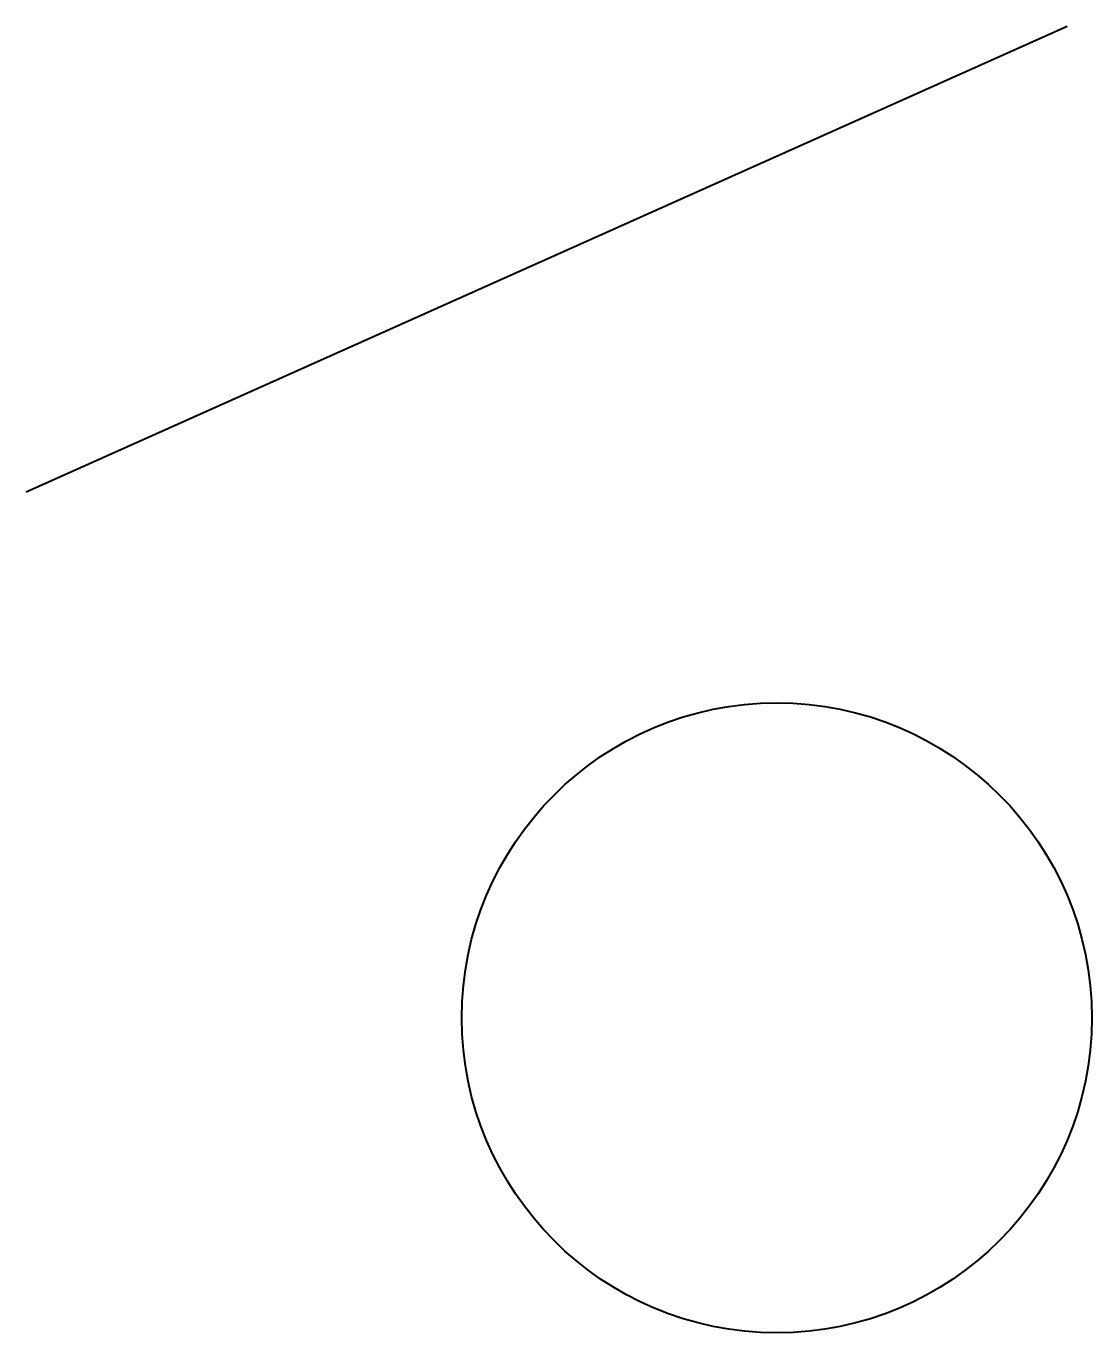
# Model space of a CAD drawing. Header units: millimetres. Extents: x -26 to 12.9, y -18.2 to 29.5.
import ezdxf

# ---------------------------------------------------------------- set-up
doc = ezdxf.new("R2010")
doc.units = ezdxf.units.MM
doc.linetypes.add('WAVES', pattern=[0])

msp = doc.modelspace()

# ---------------------------------------------------------------- linework, layer by layer
at = {"linetype": 'WAVES', "lineweight": 40, "true_color": 0x000000}
msp.add_line((-26, 12.5), (12, 29.5), dxfattribs=at)
msp.add_circle((1.4, -6.7), 11.5, dxfattribs=at)

doc.saveas('drawing.dxf')
